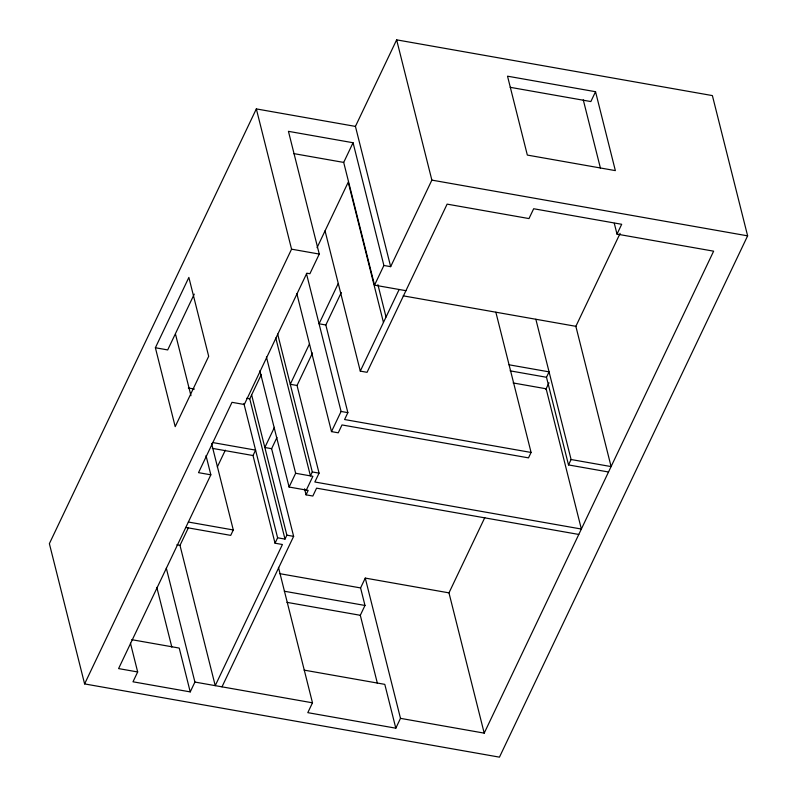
<?xml version="1.0" encoding="UTF-8"?>
<svg xmlns="http://www.w3.org/2000/svg" width="797" height="797" viewBox="0 0 797 797"><rect width="100%" height="100%" fill="white"/><g stroke="black" fill="none" stroke-linecap="round" stroke-linejoin="round"><path stroke-width="1.2" d="M355.432 126.404L256.335 108.91L49.374 543.654L84.612 683.916L499.46 757.15L747.626 235.852L712.388 95.59L396.637 39.85L355.432 126.404L390.66 266.666L383.895 265.471L353.061 142.743L288.434 131.336L319.258 254.064L309.894 273.73L306.825 273.192L244.31 404.497L231.997 402.326L198.523 472.651L210.836 474.823L118.594 668.593L137.672 671.961L132.989 681.794L190.234 691.896L194.916 682.063L166.314 568.181M155.385 347.751L188.869 277.426L208.684 356.319L175.201 426.644L155.385 347.751L167.699 349.923L194.269 294.113M84.612 683.916L291.563 249.172L256.335 108.91M405.922 290.686L374.53 285.147L343.696 162.419L353.061 142.743M317.057 247.668L348.229 182.174L383.457 322.436M188.53 527.465L179.992 545.387L215.23 685.649L282.417 544.51L275.035 543.205L253.018 455.535L255.588 450.126L212.47 442.514M217.322 466.972L225.322 450.175M243.882 403.511L277.605 537.796L284.997 539.101L249.76 398.839L261.237 374.739M309.465 343.955L290.267 384.284L297.042 385.479L319.059 473.139L314.845 481.996L581.362 529.039L546.134 388.777L513.129 382.949M338.267 283.463L319.069 323.791L325.834 324.987L347.861 412.647L344.583 419.531L531.081 452.457L528.501 457.867L342.003 424.94L338.257 432.811L331.492 431.615L296.863 293.744M274.447 427.331L264.843 447.496L271.618 448.691L293.635 536.361L221.994 686.845M297.042 385.479L312.504 352.991M325.834 324.987L341.305 292.499M271.618 448.691L276.948 437.493M211.574 443.511L233.292 529.965L230.712 535.375L185.781 527.445M374.53 285.147L383.895 265.471M390.66 266.666L431.864 180.112L396.637 39.85M578.791 534.448L316.578 488.162L312.832 496.033L306.068 494.837L308.17 490.404L289.092 487.037L295.647 473.269L266.437 356.986M275.035 543.205L277.605 537.796M277.665 334.073L312.294 471.944L310.422 475.879L275.792 338.018M331.492 431.615L341.086 411.451L306.456 273.58M484.207 733.13L448.98 592.868L365.265 578.094L400.493 718.356L484.207 733.13L713.634 251.175L617.008 234.119L621.69 224.286L533.671 208.744L528.989 218.577L447.117 204.132L367.058 372.319L360.284 371.123L399.148 289.49M306.327 490.085L312.882 476.317L295.647 473.269M284.997 539.101L286.87 535.166L251.633 394.904M595.538 91.715L615.354 170.618L527.335 155.076L507.52 76.183L595.538 91.715L590.856 101.558L510.17 87.311M377.419 683.437L360.304 615.294L364.986 605.461L360.583 587.927L365.265 578.094M278.452 567.354L312.484 702.815L307.801 712.657L395.81 728.189L400.493 718.356M608.519 471.993L568.51 464.93L546.493 377.27L549.073 371.86L509.064 364.797M448.98 592.868L484.805 517.602M545.776 389.524L548.984 382.789M575.723 326.621L620.116 233.372M568.51 464.93L571.09 459.52L535.853 319.258M293.704 153.592L343.696 162.419M431.864 180.112L747.626 235.852M291.563 249.172L319.258 254.064M403.212 295.846L575.862 326.322L611.1 466.584L571.09 459.52M510.12 370.844L546.493 377.27M341.086 411.451L347.861 412.647M188.341 387.99L194.418 389.066M246.602 398.281L249.76 398.839M212.291 448.352L253.018 455.535M312.294 471.944L319.059 473.139M286.87 535.166L293.635 536.361M188.361 522.035L233.292 529.965M176.834 544.829L180.501 545.477M279.896 573.691L360.583 587.927M284.3 591.225L364.986 605.461M286.96 602.353L360.304 615.294M131.724 639.682L179.225 648.071L190.234 691.896M304.125 670.118L384.802 684.364L395.81 728.189M194.916 682.063L312.484 702.815M583.274 99.854L600.44 168.187M614.298 223.329L617.008 234.119M495.854 312.195L531.081 452.457M377.908 284.659L386.037 317.027M325.056 230.861L360.284 371.123M304.554 488.83L306.068 494.837M259.882 370.754L289.092 487.037M175.599 334.561L190.961 395.701M206.015 455.645L210.836 474.823M156.83 587.379L171.843 647.144M130.449 643.189L137.672 671.961"/></g></svg>
